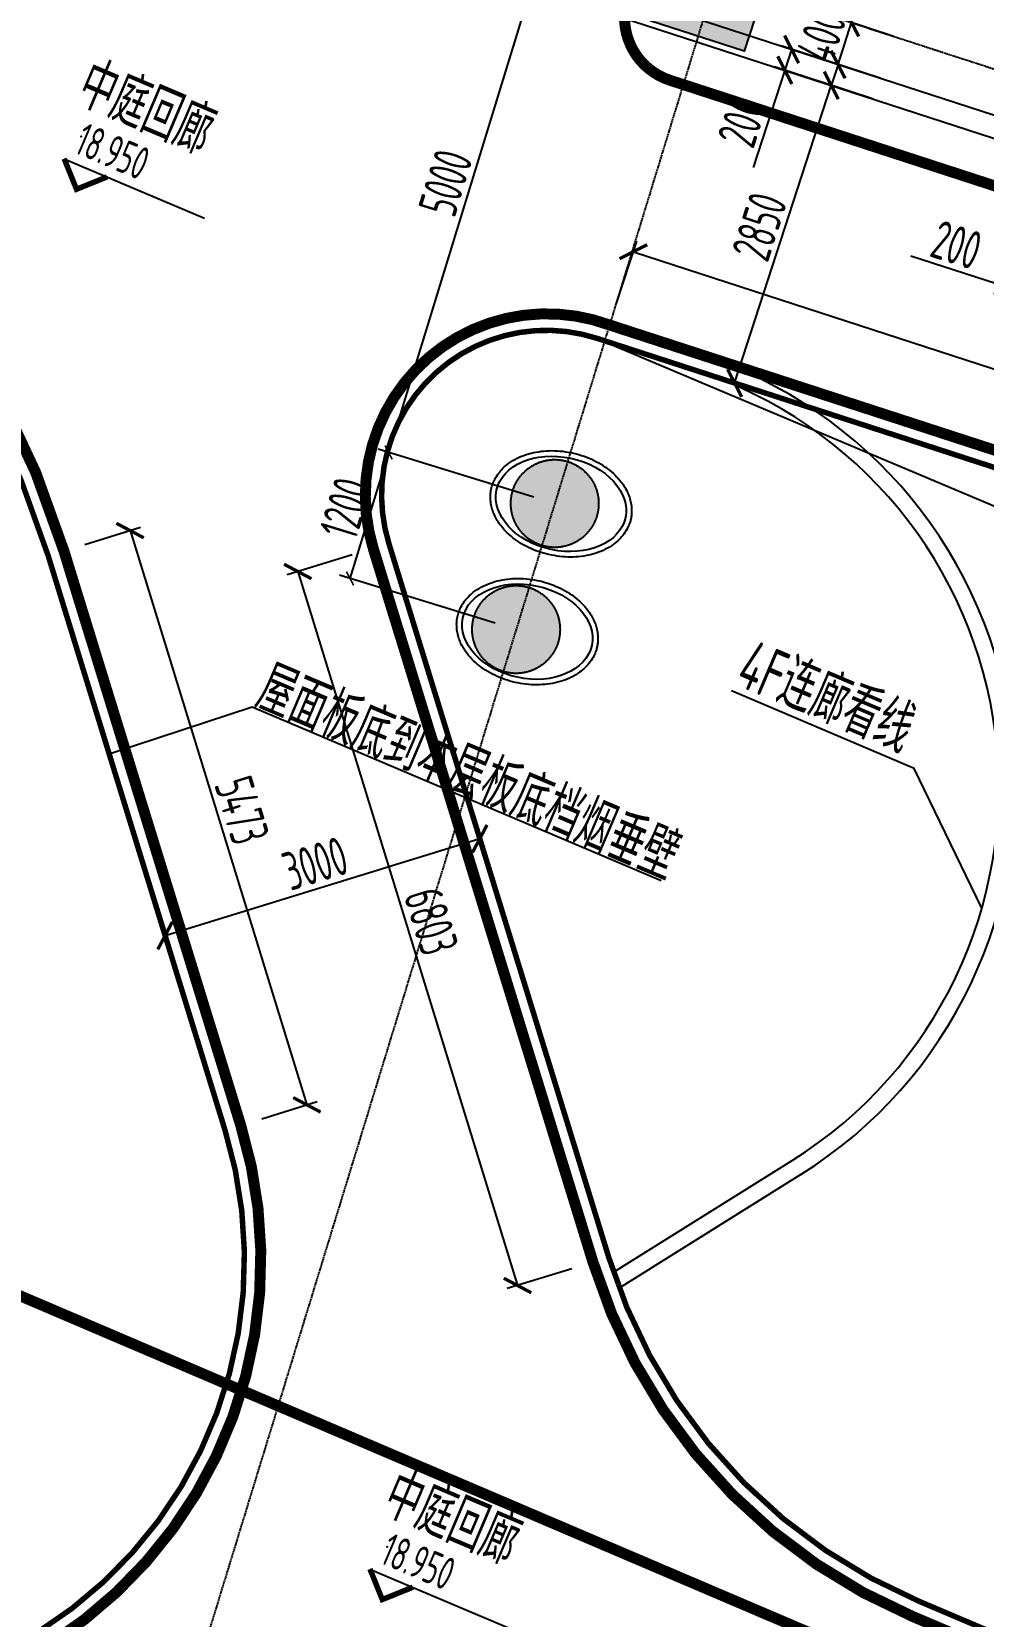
# Model space of a CAD drawing. Extents: x 11778731 to 12007717, y -6694179 to -6314888.
# Drawn here: x 11932228 to 11940898, y -6411741 to -6397310 of the extents above; entities that cross this region are included whole.
import ezdxf
from ezdxf.enums import TextEntityAlignment as Align
from ezdxf.xclip import XClip

# ---------------------------------------------------------------- set-up
doc = ezdxf.new("R2010")
doc.units = 0
doc.header["$LTSCALE"] = 10
doc.header["$MEASUREMENT"] = 0
doc.header["$XCLIPFRAME"] = 0
for name, pattern in [('A3-RG-axis-100$0$CENTER', [2, 1.25, -0.25, 0.25, -0.25]), ('A3-RI-5F$0$DASH', [0.35, 0.25, -0.1]), ('A3-RI-5F$0$DASHDOT', [1, 0.5, -0.25, 0, -0.25]), ('DASHED2', [0.375, 0.25, -0.125])]:
    doc.linetypes.add(name, pattern=pattern)
for name, color, linetype in [('A-CLOD', 200, 'Continuous'), ('A3-RB-5F-100$0$A-DIMS-100', 1, 'Continuous'), ('A3-RG-axis-100$0$A-DIMS-100', 1, 'Continuous'), ('A3-RG-axis-100$0$A-GRID', 1, 'A3-RG-axis-100$0$CENTER'), ('A3-RI-5F$0$0M-FIRE', 30, 'A3-RI-5F$0$DASHDOT'), ('A3-RI-5F$0$A-FLOR', 2, 'Continuous'), ('A3-RI-5F$0$A-FLOR-CURT', 55, 'Continuous'), ('A3-RI-5F$0$A-STRS-HRAL', 80, 'Continuous'), ('A3-RI-5F$0$A-SYMB-VOID', 35, 'Continuous'), ('A3-RI-5F$0$A-WALL', 7, 'Continuous'), ('A3-RI-5F$0$A-WALL-FINI', 95, 'Continuous'), ('A3-RS-1F$0$A-HATH-GRAY', 8, 'Continuous'), ('A3-RS-1F$0$A-WALL', 7, 'Continuous'), ('A3-SYMB-5F-100$0$A-SYMB', 4, 'Continuous'), ('A3-SYMB-5F-100$0$A-SYMB-AREA', 4, 'Continuous'), ('A3-SYMB-5F-100$0$A-SYMB-NAME', 4, 'Continuous'), ('A3-SYMB-5F-100$0$A-SYMB-NAME-E', 4, 'Continuous')]:
    doc.layers.add(name, color=color, linetype=linetype)
doc.styles.add('A3-RB-5F-100$0$XD2008', font='xd-hzs.shx', dxfattribs={"width": 0.7, "bigfont": 'xd-hztxt.shx'})
doc.styles.add('A3-RG-axis-100$0$XD2008', font='xd-hzs.shx', dxfattribs={"width": 0.7, "bigfont": 'xd-hztxt.shx'})
doc.styles.add('A3-SYMB-5F-100$0$ECADI', font='hzs.shx', dxfattribs={"width": 0.7, "bigfont": 'hztxt.shx'})
doc.styles.add('A3-SYMB-5F-100$0$XD2008', font='hzs.shx', dxfattribs={"width": 0.7, "bigfont": 'hztxt.shx'})
doc.dimstyles.new('A3-RB-5F-100$0$XD100$0', dxfattribs={"dimscale": 100, "dimtxt": 3.5, "dimasz": 2, "dimexe": 1, "dimexo": 2, "dimgap": 0.5, "dimtad": 1, "dimdec": 0, "dimdsep": 46, "dimtxsty": 'A3-RB-5F-100$0$XD2008', "dimblk1": 'A3-RB-5F-100$0$_ARCHTICK', "dimblk2": 'A3-RB-5F-100$0$_ARCHTICK', "dimsah": 1, "dimcen": 2.5, "dimclrt": 4, "dimaunit": 1, "dimadec": 0, "dimazin": 0, "dimtfac": 1, "dimtdec": 0, "dimtix": 1, "dimtmove": 0, "dimatfit": 3, "dimfxl": 0, "dimtolj": 1, "dimtzin": 0, "dimarcsym": 0})
doc.dimstyles.new('A3-RG-axis-100$0$XD100$0', dxfattribs={"dimscale": 100, "dimtxt": 3.5, "dimasz": 1, "dimexe": 1, "dimexo": 2, "dimgap": 0.5, "dimtad": 1, "dimdec": 0, "dimdsep": 46, "dimtxsty": 'A3-RG-axis-100$0$XD2008', "dimblk1": 'A3-RG-axis-100$0$_ARCHTICK', "dimblk2": 'A3-RG-axis-100$0$_ARCHTICK', "dimsah": 1, "dimcen": 2.5, "dimclrt": 4, "dimaunit": 1, "dimadec": 0, "dimazin": 0, "dimtfac": 1, "dimtdec": 0, "dimtix": 1, "dimtmove": 0, "dimatfit": 3, "dimfxl": 0, "dimtolj": 1, "dimtzin": 0, "dimarcsym": 0})

# ---------------------------------------------------------------- blocks, each defined once
blk = doc.blocks.new('A3-RI-5F')
at = {"layer": 'A3-RI-5F$0$0M-FIRE', "const_width": 100}
for points in [[(11933349, -6404727), (11932521, -6402038, 0.237374), (11927444, -6396750, 0.048077), (11919169, -6394531, 0.182825), (11913721, -6395461, 0.136484), (11909036, -6399829), (11910317, -6401207, 0.126492), (11909728, -6403135), (11909231, -6412665, 0.122395), (11910121, -6416246)], [(11967013, -6415253), (11967354, -6411246, 0.324925), (11965868, -6409201), (11937492, -6399981, 0.61964), (11935339, -6402015), (11936340, -6405264)], [(11933349, -6404727), (11934132, -6407269, -0.337673), (11932395, -6411991), (11920935, -6419152, -0.435269), (11910121, -6416246)], [(11967013, -6415253), (11966849, -6417128, -0.509606), (11961093, -6420588), (11944118, -6413382), (11940251, -6411741, -0.221258), (11937341, -6408514), (11936340, -6405264)]]:
    blk.add_lwpolyline(points, format="xyb", dxfattribs=at)
at = {"layer": 'A3-RI-5F$0$A-FLOR', "linetype": 'A3-RI-5F$0$DASH', "const_width": 50}
blk.add_lwpolyline([(11914013, -6395489, 0.142442), (11909142, -6399943), (11910425, -6401323, 0.117354), (11909874, -6403180), (11909391, -6412272, 0.606815), (11920855, -6419025), (11932286, -6411883, 0.340038), (11933989, -6407313), (11932378, -6402083)], format="xyb", dxfattribs=at)
blk.add_lwpolyline([(11935482, -6401971), (11937485, -6408472, 0.221145), (11940310, -6411603), (11961152, -6420450, 0.509626), (11966700, -6417115), (11967196, -6411420, 0.349186), (11965822, -6409344), (11937379, -6400103, 0.607532), (11935482, -6401971)], format="xyb", close=True, dxfattribs=at)
at = {"layer": 'A3-RI-5F$0$A-FLOR-CURT', "color": 11, "linetype": 'A3-RI-5F$0$DASH', "const_width": 50}
blk.add_lwpolyline([(11932378, -6402083, 0.232209), (11927545, -6396948, 0.047102), (11919481, -6394737, 0.184789), (11914005, -6395493)], format="xyb", dxfattribs=at)
at = {"layer": 'A3-RI-5F$0$A-STRS-HRAL'}
for p, q in [((11937492, -6399981), (11965868, -6409201)), ((11937379, -6400103), (11965822, -6409344)), ((11937341, -6408514), (11935338, -6402013)), ((11937485, -6408472), (11935482, -6401971)), ((11933989, -6407313), (11932378, -6402083)), ((11934132, -6407269), (11932521, -6402038)), ((11940310, -6411603), (11961152, -6420450)), ((11961135, -6420606), (11940251, -6411741))]:
    blk.add_line(p, q, dxfattribs=at)
at = {"layer": 'A3-RI-5F$0$A-STRS-HRAL', "color": 8}
for p, q in [((11937528, -6408607), (11939156, -6407589)), ((11939236, -6407716), (11937580, -6408751))]:
    blk.add_line(p, q, dxfattribs=at)
at = {"layer": 'A3-RI-5F$0$A-STRS-HRAL'}
for centre, radius, start, end in [((11924732, -6404438), 8150, 17.12, 69.2437), ((11924732, -6404438), 8000, 17.12, 69.2437), ((11936916, -6401529), 1650, 69.5789, 197.12), ((11936916, -6401529), 1500, 72, 197.12), ((11930166, -6408490), 4000, 302, 17.12), ((11930166, -6408490), 4150, 302, 17.12), ((11942263, -6407000), 5150, 197.12, 247), ((11942263, -6407000), 5000, 197.12, 247)]:
    blk.add_arc(centre, radius, start, end, dxfattribs=at)
at = {"layer": 'A3-RI-5F$0$A-STRS-HRAL', "color": 8}
for radius in [4150, 4000]:
    blk.add_arc((11937037, -6404197), radius, 302, 72, dxfattribs=at)
at = {"layer": 'A3-RI-5F$0$A-SYMB-VOID'}
blk.add_lwpolyline([(11937378, -6400103), (11964235, -6411426), (11964776, -6420196)], dxfattribs=at)
at = {"layer": 'A3-RI-5F$0$A-WALL'}
for p, q in [((11934565, -6396192), (11942364, -6398726)), ((11938146, -6397145), (11941570, -6398257))]:
    blk.add_line(p, q, dxfattribs=at)
at = {"layer": 'A3-RI-5F$0$A-WALL-FINI'}
for centre in [(11937050, -6401610), (11936743, -6402774)]:
    blk.add_ellipse(centre, major_axis=(587, -125), ratio=0.708333, dxfattribs=at)
for points in [[(11937686, -6401746), (11937689, -6401734), (11937691, -6401721), (11937694, -6401691), (11937694, -6401673), (11937693, -6401637), (11937691, -6401619), (11937684, -6401584), (11937679, -6401566), (11937667, -6401531), (11937660, -6401514), (11937644, -6401480), (11937634, -6401463), (11937613, -6401431), (11937602, -6401415), (11937571, -6401376), (11937550, -6401355), (11937505, -6401313), (11937481, -6401294), (11937429, -6401258), (11937402, -6401241), (11937345, -6401211), (11937315, -6401197), (11937253, -6401174), (11937221, -6401163), (11937157, -6401146), (11937124, -6401140), (11937058, -6401130), (11937025, -6401127), (11936959, -6401125), (11936927, -6401126), (11936862, -6401132), (11936831, -6401137), (11936769, -6401150), (11936740, -6401158), (11936683, -6401179), (11936656, -6401191), (11936605, -6401219), (11936581, -6401235), (11936541, -6401266), (11936525, -6401281), (11936495, -6401312), (11936482, -6401329), (11936458, -6401364), (11936448, -6401382), (11936432, -6401417), (11936426, -6401434), (11936416, -6401467), (11936412, -6401485), (11936408, -6401519), (11936407, -6401537), (11936407, -6401572), (11936409, -6401590), (11936415, -6401625), (11936419, -6401642), (11936429, -6401677), (11936436, -6401694), (11936451, -6401728), (11936460, -6401745), (11936479, -6401777), (11936490, -6401793), (11936520, -6401832), (11936539, -6401854), (11936583, -6401896), (11936606, -6401915), (11936656, -6401952), (11936683, -6401969), (11936739, -6402001), (11936769, -6402015), (11936829, -6402040), (11936861, -6402051), (11936924, -6402069), (11936957, -6402076), (11937022, -6402087), (11937055, -6402091), (11937121, -6402095), (11937154, -6402095), (11937218, -6402091), (11937250, -6402087), (11937312, -6402075), (11937342, -6402068), (11937399, -6402049), (11937427, -6402037), (11937479, -6402011), (11937504, -6401996), (11937545, -6401966), (11937563, -6401952), (11937595, -6401920), (11937610, -6401903), (11937636, -6401868), (11937647, -6401849), (11937664, -6401814), (11937671, -6401798), (11937680, -6401770), (11937684, -6401758), (11937686, -6401746)], [(11937379, -6402910), (11937381, -6402897), (11937383, -6402885), (11937386, -6402855), (11937387, -6402837), (11937385, -6402801), (11937383, -6402783), (11937376, -6402748), (11937372, -6402730), (11937360, -6402695), (11937353, -6402678), (11937336, -6402644), (11937327, -6402627), (11937306, -6402594), (11937294, -6402579), (11937263, -6402540), (11937243, -6402519), (11937198, -6402477), (11937174, -6402458), (11937122, -6402422), (11937095, -6402405), (11937037, -6402375), (11937007, -6402361), (11936946, -6402337), (11936914, -6402327), (11936850, -6402310), (11936817, -6402304), (11936751, -6402294), (11936718, -6402291), (11936652, -6402289), (11936619, -6402290), (11936555, -6402296), (11936523, -6402300), (11936462, -6402314), (11936432, -6402322), (11936376, -6402343), (11936348, -6402355), (11936297, -6402383), (11936273, -6402398), (11936234, -6402430), (11936218, -6402444), (11936188, -6402476), (11936174, -6402493), (11936150, -6402528), (11936140, -6402546), (11936124, -6402581), (11936118, -6402598), (11936108, -6402631), (11936105, -6402648), (11936100, -6402683), (11936099, -6402701), (11936100, -6402736), (11936101, -6402754), (11936107, -6402789), (11936111, -6402806), (11936122, -6402841), (11936128, -6402858), (11936143, -6402892), (11936152, -6402909), (11936172, -6402941), (11936183, -6402957), (11936212, -6402996), (11936232, -6403018), (11936275, -6403060), (11936299, -6403079), (11936349, -6403116), (11936376, -6403133), (11936432, -6403165), (11936461, -6403179), (11936522, -6403204), (11936553, -6403215), (11936617, -6403233), (11936649, -6403240), (11936715, -6403251), (11936748, -6403255), (11936814, -6403259), (11936846, -6403258), (11936911, -6403255), (11936942, -6403251), (11937004, -6403239), (11937034, -6403231), (11937092, -6403213), (11937120, -6403201), (11937172, -6403175), (11937196, -6403160), (11937238, -6403130), (11937255, -6403115), (11937288, -6403084), (11937302, -6403067), (11937328, -6403032), (11937340, -6403013), (11937357, -6402978), (11937364, -6402962), (11937373, -6402933), (11937376, -6402922), (11937379, -6402910)]]:
    blk.add_open_spline(points, degree=3, knots=[0, 0, 0, 0, 0.076523, 0.076523, 0.183626, 0.183626, 0.290729, 0.290729, 0.397831, 0.397831, 0.504934, 0.504934, 0.612037, 0.612037, 0.719139, 0.719139, 0.87668, 0.87668, 1.03422, 1.03422, 1.191761, 1.191761, 1.349301, 1.349301, 1.506841, 1.506841, 1.664382, 1.664382, 1.821922, 1.821922, 1.979462, 1.979462, 2.137003, 2.137003, 2.294543, 2.294543, 2.452083, 2.452083, 2.609624, 2.609624, 2.73537, 2.73537, 2.861116, 2.861116, 2.986863, 2.986863, 3.092591, 3.092591, 3.198319, 3.198319, 3.304047, 3.304047, 3.409776, 3.409776, 3.515504, 3.515504, 3.621232, 3.621232, 3.72696, 3.72696, 3.832689, 3.832689, 3.989552, 3.989552, 4.146415, 4.146415, 4.303278, 4.303278, 4.460141, 4.460141, 4.617004, 4.617004, 4.773867, 4.773867, 4.93073, 4.93073, 5.087593, 5.087593, 5.244456, 5.244456, 5.401319, 5.401319, 5.558182, 5.558182, 5.715045, 5.715045, 5.84446, 5.84446, 5.973874, 5.973874, 6.103289, 6.103289, 6.20947, 6.20947, 6.283185, 6.283185, 6.283185, 6.283185], dxfattribs=at)
blk = doc.blocks.new('A3-RG-axis-100$0$_ARCHTICK')
at = {"color": 0, "linetype": 'ByBlock', "const_width": 0.15}
blk.add_lwpolyline([(-0.5, -0.5), (0.5, 0.5)], dxfattribs=at)
blk = doc.blocks.new('*D271')
at = {"layer": 'A3-RG-axis-100$0$A-DIMS-100', "color": 0, "lineweight": -2}
for p, q in [((11935128, -6402290), (11935480, -6401143)), ((11936802, -6401548), (11935384, -6401113)), ((11936450, -6402696), (11935033, -6402261))]:
    blk.add_line(p, q, dxfattribs=at)
at = {"layer": 'Defpoints', "color": 0}
for p in [(11935480, -6401143), (11936993, -6401607), (11936641, -6402754)]:
    blk.add_point(p, dxfattribs=at)
at = {"layer": 'A3-RG-axis-100$0$A-DIMS-100', "color": 0, "lineweight": -2, "xscale": 100, "yscale": 100, "zscale": 100}
for p, rotation in [((11935480, -6401143), 72.94645626420272), ((11935128, -6402290), 252.9464562642027)]:
    blk.add_blockref('A3-RG-axis-100$0$_ARCHTICK', p, dxfattribs=dict(at, rotation=rotation))
at = {"layer": 'A3-RG-axis-100$0$A-DIMS-100', "color": 4, "insert": (11935089, -6401650), "char_height": 350, "attachment_point": 5, "rotation": 72.9465, "style": 'A3-RG-axis-100$0$XD2008'}
blk.add_mtext('\\A1;1200', dxfattribs=at)
blk = doc.blocks.new('*D272')
at = {"layer": 'A3-RG-axis-100$0$A-DIMS-100', "color": 0, "lineweight": -2}
for p, q in [((11935480, -6401143), (11936947, -6396362)), ((11938269, -6396767), (11936851, -6396333)), ((11936802, -6401548), (11935384, -6401113))]:
    blk.add_line(p, q, dxfattribs=at)
at = {"layer": 'Defpoints', "color": 0}
for p in [(11936947, -6396362), (11938460, -6396826), (11936993, -6401607)]:
    blk.add_point(p, dxfattribs=at)
at = {"layer": 'A3-RG-axis-100$0$A-DIMS-100', "color": 0, "lineweight": -2, "xscale": 100, "yscale": 100, "zscale": 100}
for p, rotation in [((11936947, -6396362), 72.94645626422133), ((11935480, -6401143), 252.9464562642213)]:
    blk.add_blockref('A3-RG-axis-100$0$_ARCHTICK', p, dxfattribs=dict(at, rotation=rotation))
at = {"layer": 'A3-RG-axis-100$0$A-DIMS-100', "color": 4, "insert": (11935998, -6398686), "char_height": 350, "attachment_point": 5, "rotation": 72.9465, "style": 'A3-RG-axis-100$0$XD2008'}
blk.add_mtext('\\A1;5000', dxfattribs=at)
blk = doc.blocks.new('A3-SYMB-5F-100$0$ECADI-TAG-HGHT（国标）')
at = {"layer": '', "color": 1}
blk.add_line((-2.12, 2.12), (11.77, 2.12), dxfattribs=at)
at = {"color": 1, "const_width": 0.5}
blk.add_lwpolyline([(-2.12, 2.12), (0, 0), (2.12, 2.12)], dxfattribs=at)
at = {"color": 1}
blk.add_point((-1.48, 4.6), dxfattribs=at)
at = {"style": 'A3-SYMB-5F-100$0$XD2008', "width": 0.7}
blk.add_attdef('FL', text='', height=3, dxfattribs=at).set_placement((-2.69, 2.97), align=Align.RIGHT)
for tag, p in [('F.F.L.', (2.28, 2.97)), ('T.O.S.', (2.28, -1.1))]:
    blk.add_attdef(tag, p, '', height=3, dxfattribs=at)
blk = doc.blocks.new('A3-SYMB-5F-100$0$ECADI-TAG-ROOM')
at = {"layer": 'A3-SYMB-5F-100$0$A-SYMB-AREA', "style": 'A3-SYMB-5F-100$0$ECADI', "width": 0.7}
blk.add_attdef('340M2', text='', height=2.5, dxfattribs=at).set_placement((7.17, -1.75), align=Align.MIDDLE_LEFT)
at = {"layer": 'A3-SYMB-5F-100$0$A-SYMB-NAME', "style": 'A3-SYMB-5F-100$0$ECADI', "width": 0.7}
blk.add_attdef('CHINESENAME', (-5.13, 0.09), '', height=4.5, dxfattribs=at)
at = {"layer": 'A3-SYMB-5F-100$0$A-SYMB-NAME-E', "style": 'A3-SYMB-5F-100$0$ECADI', "width": 0.7}
for tag, p in [('ENGLISHHIGH', (-5.13, 8.04)), ('ENGLISHLOW', (-5.13, 4.84))]:
    blk.add_attdef(tag, p, '', height=2.5, dxfattribs=at)
blk = doc.blocks.new('A3-SYMB-5F-100')
at = {"layer": 'A3-SYMB-5F-100$0$A-SYMB'}
for points in [[(11940884, -6405292), (11940266, -6404019), (11938602, -6403313)], [(11932952, -6403880), (11934236, -6403459), (11937963, -6405041)]]:
    blk.add_lwpolyline(points, dxfattribs=at)
ref = blk.add_blockref('A3-SYMB-5F-100$0$ECADI-TAG-ROOM', (11935349, -6399070), dxfattribs=dict(at, xscale=-99.99999999989046, yscale=100.0000000001164, rotation=337.0000000003391))
ref.add_attrib('CHINESENAME', '中庭回廊', (11932607, -6397965), dxfattribs={"height": 450, "rotation": 337, "style": 'A3-SYMB-5F-100$0$ECADI', "width": 0.7})
ref = blk.add_blockref('A3-SYMB-5F-100$0$ECADI-TAG-HGHT（国标）', (11932636, -6398745), dxfattribs=dict(at, xscale=99.99999999999999, yscale=99.99999999999999, zscale=99.99999999999997, rotation=337))
ref.add_attrib('F.F.L.', '18.950', (11932602, -6398408), dxfattribs={"layer": '0', "height": 300, "rotation": 337, "style": 'A3-SYMB-5F-100$0$XD2008', "width": 0.7})
ref = blk.add_blockref('A3-SYMB-5F-100$0$ECADI-TAG-ROOM', (11939090, -6403461), dxfattribs=dict(at, xscale=99.99999999989046, yscale=100.0000000001164, rotation=337))
ref.add_attrib('CHINESENAME', '4F连廊看线', (11938622, -6403253), dxfattribs={"height": 450, "rotation": 337, "style": 'A3-SYMB-5F-100$0$ECADI', "width": 0.7})
ref = blk.add_blockref('A3-SYMB-5F-100$0$ECADI-TAG-ROOM', (11936978, -6404564), dxfattribs=dict(at, xscale=-99.99999999989046, yscale=100.0000000001164, rotation=337.0000000003391))
ref.add_attrib('CHINESENAME', '屋面板底到本层板底档烟垂壁', (11934236, -6403459), dxfattribs={"height": 450, "rotation": 337, "style": 'A3-SYMB-5F-100$0$ECADI', "width": 0.7})
ref = blk.add_blockref('A3-SYMB-5F-100$0$ECADI-TAG-ROOM', (11938134, -6411914), dxfattribs=dict(at, xscale=-99.99999999989046, yscale=100.0000000001164, rotation=337.0000000003391))
ref.add_attrib('CHINESENAME', '中庭回廊', (11935393, -6410809), dxfattribs={"height": 450, "rotation": 337, "style": 'A3-SYMB-5F-100$0$ECADI', "width": 0.7})
ref = blk.add_blockref('A3-SYMB-5F-100$0$ECADI-TAG-HGHT（国标）', (11935422, -6411588), dxfattribs=dict(at, xscale=99.99999999999999, yscale=99.99999999999999, zscale=99.99999999999997, rotation=337))
ref.add_attrib('F.F.L.', '18.950', (11935387, -6411251), dxfattribs={"layer": '0', "height": 300, "rotation": 337, "style": 'A3-SYMB-5F-100$0$XD2008', "width": 0.7})
blk = doc.blocks.new('A3-RS-1F')
at = {"layer": 'A3-RS-1F$0$A-HATH-GRAY'}
blk.add_hatch(color=256, dxfattribs=at).paths.add_polyline_path([(11937862, -6397210), (11938202, -6396164), (11939058, -6396442), (11938718, -6397488)])
h = blk.add_hatch(color=256, dxfattribs=at)
edge = h.paths.add_edge_path()
edge.add_arc((11936993, -6401607), 400, 0, 360)
h = blk.add_hatch(color=256, dxfattribs=at)
edge = h.paths.add_edge_path()
edge.add_arc((11936641, -6402754), 400, 0, 360)
at = {"layer": 'A3-RS-1F$0$A-WALL'}
blk.add_lwpolyline([(11937862, -6397210), (11938202, -6396164), (11939058, -6396442), (11938718, -6397488)], close=True, dxfattribs=at)
for centre in [(11936993, -6401607), (11936641, -6402754)]:
    blk.add_circle(centre, 400, dxfattribs=at)
blk = doc.blocks.new('A3-RB-5F-100$0$_ARCHTICK')
at = {"color": 0, "linetype": 'ByBlock', "const_width": 0.15}
blk.add_lwpolyline([(-0.5, -0.5), (0.5, 0.5)], dxfattribs=at)
blk = doc.blocks.new('*D970')
at = {"layer": 'A3-RB-5F-100$0$A-DIMS-100', "color": 0, "lineweight": -2}
for p, q in [((11938632, -6400510), (11939512, -6397799)), ((11939896, -6397924), (11939417, -6397768)), ((11939015, -6400634), (11938537, -6400479))]:
    blk.add_line(p, q, dxfattribs=at)
at = {"layer": 'Defpoints', "color": 0}
for p in [(11939512, -6397799), (11940086, -6397985), (11939206, -6400696)]:
    blk.add_point(p, dxfattribs=at)
at = {"layer": 'A3-RB-5F-100$0$A-DIMS-100', "color": 0, "lineweight": -2, "xscale": 200, "yscale": 200, "zscale": 200}
for p, rotation in [((11939512, -6397799), 71.99999999984313), ((11938632, -6400510), 251.9999999998431)]:
    blk.add_blockref('A3-RB-5F-100$0$_ARCHTICK', p, dxfattribs=dict(at, rotation=rotation))
at = {"layer": 'A3-RB-5F-100$0$A-DIMS-100', "color": 4, "insert": (11938858, -6399085), "char_height": 350, "attachment_point": 5, "rotation": 72, "style": 'A3-RB-5F-100$0$XD2008'}
blk.add_mtext('\\A1;2850', dxfattribs=at)
blk = doc.blocks.new('*D971')
at = {"layer": 'A3-RB-5F-100$0$A-DIMS-100', "color": 0, "lineweight": -2}
for p, q in [((11939698, -6397228), (11939760, -6397038)), ((11939574, -6397609), (11939698, -6397228)), ((11940082, -6397353), (11939603, -6397197)), ((11939958, -6397733), (11939479, -6397578)), ((11939574, -6397609), (11939512, -6397799))]:
    blk.add_line(p, q, dxfattribs=at)
at = {"layer": 'Defpoints', "color": 0}
for p in [(11939698, -6397228), (11940272, -6397415), (11940148, -6397795)]:
    blk.add_point(p, dxfattribs=at)
at = {"layer": 'A3-RB-5F-100$0$A-DIMS-100', "color": 0, "lineweight": -2, "xscale": 200, "yscale": 200, "zscale": 200}
for p, rotation in [((11939698, -6397228), 251.9999999999222), ((11939574, -6397609), 71.99999999992221)]:
    blk.add_blockref('A3-RB-5F-100$0$_ARCHTICK', p, dxfattribs=dict(at, rotation=rotation))
at = {"layer": 'A3-RB-5F-100$0$A-DIMS-100', "color": 4, "insert": (11939422, -6397349), "char_height": 350, "attachment_point": 5, "rotation": 72, "style": 'A3-RB-5F-100$0$XD2008'}
blk.add_mtext('\\A1;400', dxfattribs=at)
blk = doc.blocks.new('*D974')
at = {"layer": 'A3-RB-5F-100$0$A-DIMS-100', "color": 0, "lineweight": -2}
for p, q in [((11939958, -6397733), (11939056, -6397440)), ((11939151, -6397471), (11939089, -6397661)), ((11939089, -6397661), (11938802, -6398546)), ((11939896, -6397924), (11938994, -6397631))]:
    blk.add_line(p, q, dxfattribs=at)
at = {"layer": 'Defpoints', "color": 0}
for p in [(11939151, -6397471), (11940148, -6397795), (11940086, -6397985)]:
    blk.add_point(p, dxfattribs=at)
at = {"layer": 'A3-RB-5F-100$0$A-DIMS-100', "color": 0, "lineweight": -2, "xscale": 200, "yscale": 200, "zscale": 200}
for p, rotation in [((11939151, -6397471), 71.99999999987462), ((11939089, -6397661), 251.9999999998746)]:
    blk.add_blockref('A3-RB-5F-100$0$_ARCHTICK', p, dxfattribs=dict(at, rotation=rotation))
at = {"layer": 'A3-RB-5F-100$0$A-DIMS-100', "color": 4, "insert": (11938701, -6398129), "char_height": 350, "attachment_point": 5, "rotation": 72, "style": 'A3-RB-5F-100$0$XD2008'}
blk.add_mtext('\\A1;200', dxfattribs=at)
blk = doc.blocks.new('*D977')
at = {"layer": 'A3-RB-5F-100$0$A-DIMS-100', "color": 0, "lineweight": -2}
for p, q in [((11936393, -6404927), (11936281, -6404563)), ((11933443, -6405542), (11936310, -6404659)), ((11933526, -6405810), (11933414, -6405446))]:
    blk.add_line(p, q, dxfattribs=at)
at = {"layer": 'Defpoints', "color": 0}
for p in [(11936310, -6404659), (11936452, -6405118), (11933585, -6406001)]:
    blk.add_point(p, dxfattribs=at)
at = {"layer": 'A3-RB-5F-100$0$A-DIMS-100', "color": 0, "lineweight": -2, "xscale": 200, "yscale": 200, "zscale": 200}
for p, rotation in [((11936310, -6404659), 17.12004151226105), ((11933443, -6405542), 197.1200415122611)]:
    blk.add_blockref('A3-RB-5F-100$0$_ARCHTICK', p, dxfattribs=dict(at, rotation=rotation))
at = {"layer": 'A3-RB-5F-100$0$A-DIMS-100', "color": 4, "insert": (11934810, -6404885), "char_height": 350, "attachment_point": 5, "rotation": 17.12, "style": 'A3-RB-5F-100$0$XD2008'}
blk.add_mtext('\\A1;3000', dxfattribs=at)
blk = doc.blocks.new('*D1076')
at = {"layer": 'A3-RB-5F-100$0$A-DIMS-100', "color": 0, "lineweight": -2}
for p, q in [((11938632, -6400510), (11939512, -6397799)), ((11939896, -6397924), (11939417, -6397768)), ((11939015, -6400634), (11938537, -6400479))]:
    blk.add_line(p, q, dxfattribs=at)
at = {"layer": 'Defpoints', "color": 0}
for p in [(11939512, -6397799), (11940086, -6397985), (11939206, -6400696)]:
    blk.add_point(p, dxfattribs=at)
at = {"layer": 'A3-RB-5F-100$0$A-DIMS-100', "color": 0, "lineweight": -2, "xscale": 200, "yscale": 200, "zscale": 200}
for p, rotation in [((11939512, -6397799), 71.99999999984313), ((11938632, -6400510), 251.9999999998431)]:
    blk.add_blockref('A3-RB-5F-100$0$_ARCHTICK', p, dxfattribs=dict(at, rotation=rotation))
at = {"layer": 'A3-RB-5F-100$0$A-DIMS-100', "color": 4, "insert": (11938858, -6399085), "char_height": 350, "attachment_point": 5, "rotation": 72, "style": 'A3-RB-5F-100$0$XD2008'}
blk.add_mtext('\\A1;2850', dxfattribs=at)
blk = doc.blocks.new('*D1077')
at = {"layer": 'A3-RB-5F-100$0$A-DIMS-100', "color": 0, "lineweight": -2}
for p, q in [((11939698, -6397228), (11939760, -6397038)), ((11939574, -6397609), (11939698, -6397228)), ((11940082, -6397353), (11939603, -6397197)), ((11939958, -6397733), (11939479, -6397578)), ((11939574, -6397609), (11939512, -6397799))]:
    blk.add_line(p, q, dxfattribs=at)
at = {"layer": 'Defpoints', "color": 0}
for p in [(11939698, -6397228), (11940272, -6397415), (11940148, -6397795)]:
    blk.add_point(p, dxfattribs=at)
at = {"layer": 'A3-RB-5F-100$0$A-DIMS-100', "color": 0, "lineweight": -2, "xscale": 200, "yscale": 200, "zscale": 200}
for p, rotation in [((11939698, -6397228), 251.9999999999222), ((11939574, -6397609), 71.99999999992221)]:
    blk.add_blockref('A3-RB-5F-100$0$_ARCHTICK', p, dxfattribs=dict(at, rotation=rotation))
at = {"layer": 'A3-RB-5F-100$0$A-DIMS-100', "color": 4, "insert": (11939422, -6397349), "char_height": 350, "attachment_point": 5, "rotation": 72, "style": 'A3-RB-5F-100$0$XD2008'}
blk.add_mtext('\\A1;400', dxfattribs=at)
blk = doc.blocks.new('*D1078')
at = {"layer": 'A3-RB-5F-100$0$A-DIMS-100', "color": 0, "lineweight": -2}
for p, q in [((11939958, -6397733), (11939056, -6397440)), ((11939151, -6397471), (11939089, -6397661)), ((11939089, -6397661), (11938802, -6398546)), ((11939896, -6397924), (11938994, -6397631))]:
    blk.add_line(p, q, dxfattribs=at)
at = {"layer": 'Defpoints', "color": 0}
for p in [(11939151, -6397471), (11940148, -6397795), (11940086, -6397985)]:
    blk.add_point(p, dxfattribs=at)
at = {"layer": 'A3-RB-5F-100$0$A-DIMS-100', "color": 0, "lineweight": -2, "xscale": 200, "yscale": 200, "zscale": 200}
for p, rotation in [((11939151, -6397471), 71.99999999987462), ((11939089, -6397661), 251.9999999998746)]:
    blk.add_blockref('A3-RB-5F-100$0$_ARCHTICK', p, dxfattribs=dict(at, rotation=rotation))
at = {"layer": 'A3-RB-5F-100$0$A-DIMS-100', "color": 4, "insert": (11938701, -6398129), "char_height": 350, "attachment_point": 5, "rotation": 72, "style": 'A3-RB-5F-100$0$XD2008'}
blk.add_mtext('\\A1;200', dxfattribs=at)
blk = doc.blocks.new('*D1081')
at = {"layer": 'A3-RB-5F-100$0$A-DIMS-100', "color": 0, "lineweight": -2}
for p, q in [((11938632, -6400510), (11939512, -6397799)), ((11939896, -6397924), (11939417, -6397768)), ((11939015, -6400634), (11938537, -6400479))]:
    blk.add_line(p, q, dxfattribs=at)
at = {"layer": 'Defpoints', "color": 0}
for p in [(11939512, -6397799), (11940086, -6397985), (11939206, -6400696)]:
    blk.add_point(p, dxfattribs=at)
at = {"layer": 'A3-RB-5F-100$0$A-DIMS-100', "color": 0, "lineweight": -2, "xscale": 200, "yscale": 200, "zscale": 200}
for p, rotation in [((11939512, -6397799), 71.99999999984313), ((11938632, -6400510), 251.9999999998431)]:
    blk.add_blockref('A3-RB-5F-100$0$_ARCHTICK', p, dxfattribs=dict(at, rotation=rotation))
at = {"layer": 'A3-RB-5F-100$0$A-DIMS-100', "color": 4, "insert": (11938858, -6399085), "char_height": 350, "attachment_point": 5, "rotation": 72, "style": 'A3-RB-5F-100$0$XD2008'}
blk.add_mtext('\\A1;2850', dxfattribs=at)
blk = doc.blocks.new('*D1082')
at = {"layer": 'A3-RB-5F-100$0$A-DIMS-100', "color": 0, "lineweight": -2}
for p, q in [((11939698, -6397228), (11939760, -6397038)), ((11939574, -6397609), (11939698, -6397228)), ((11940082, -6397353), (11939603, -6397197)), ((11939958, -6397733), (11939479, -6397578)), ((11939574, -6397609), (11939512, -6397799))]:
    blk.add_line(p, q, dxfattribs=at)
at = {"layer": 'Defpoints', "color": 0}
for p in [(11939698, -6397228), (11940272, -6397415), (11940148, -6397795)]:
    blk.add_point(p, dxfattribs=at)
at = {"layer": 'A3-RB-5F-100$0$A-DIMS-100', "color": 0, "lineweight": -2, "xscale": 200, "yscale": 200, "zscale": 200}
for p, rotation in [((11939698, -6397228), 251.9999999999222), ((11939574, -6397609), 71.99999999992221)]:
    blk.add_blockref('A3-RB-5F-100$0$_ARCHTICK', p, dxfattribs=dict(at, rotation=rotation))
at = {"layer": 'A3-RB-5F-100$0$A-DIMS-100', "color": 4, "insert": (11939422, -6397349), "char_height": 350, "attachment_point": 5, "rotation": 72, "style": 'A3-RB-5F-100$0$XD2008'}
blk.add_mtext('\\A1;400', dxfattribs=at)
blk = doc.blocks.new('*D1083')
at = {"layer": 'A3-RB-5F-100$0$A-DIMS-100', "color": 0, "lineweight": -2}
for p, q in [((11939958, -6397733), (11939056, -6397440)), ((11939151, -6397471), (11939089, -6397661)), ((11939089, -6397661), (11938802, -6398546)), ((11939896, -6397924), (11938994, -6397631))]:
    blk.add_line(p, q, dxfattribs=at)
at = {"layer": 'Defpoints', "color": 0}
for p in [(11939151, -6397471), (11940148, -6397795), (11940086, -6397985)]:
    blk.add_point(p, dxfattribs=at)
at = {"layer": 'A3-RB-5F-100$0$A-DIMS-100', "color": 0, "lineweight": -2, "xscale": 200, "yscale": 200, "zscale": 200}
for p, rotation in [((11939151, -6397471), 71.99999999987462), ((11939089, -6397661), 251.9999999998746)]:
    blk.add_blockref('A3-RB-5F-100$0$_ARCHTICK', p, dxfattribs=dict(at, rotation=rotation))
at = {"layer": 'A3-RB-5F-100$0$A-DIMS-100', "color": 4, "insert": (11938701, -6398129), "char_height": 350, "attachment_point": 5, "rotation": 72, "style": 'A3-RB-5F-100$0$XD2008'}
blk.add_mtext('\\A1;200', dxfattribs=at)
blk = doc.blocks.new('*D868')
at = {"layer": 'A3-RB-5F-100$0$A-DIMS-100', "color": 0, "lineweight": -2}
for p, q in [((11941314, -6399045), (11941090, -6399736)), ((11941504, -6399107), (11941280, -6399797)), ((11941120, -6399640), (11940236, -6399353)), ((11941311, -6399702), (11941120, -6399640))]:
    blk.add_line(p, q, dxfattribs=at)
at = {"layer": 'Defpoints', "color": 0}
for p in [(11941376, -6398855), (11941566, -6398917), (11941311, -6399702)]:
    blk.add_point(p, dxfattribs=at)
at = {"layer": 'A3-RB-5F-100$0$A-DIMS-100', "color": 0, "lineweight": -2, "xscale": 200, "yscale": 200, "zscale": 200}
for p, rotation in [((11941120, -6399640), 161.9999999998682), ((11941311, -6399702), 341.9999999998682)]:
    blk.add_blockref('A3-RB-5F-100$0$_ARCHTICK', p, dxfattribs=dict(at, rotation=rotation))
at = {"layer": 'A3-RB-5F-100$0$A-DIMS-100', "color": 4, "insert": (11940653, -6399252), "char_height": 350, "attachment_point": 5, "rotation": 342, "style": 'A3-RB-5F-100$0$XD2008'}
blk.add_mtext('\\A1;200', dxfattribs=at)
blk = doc.blocks.new('*D584')
at = {"layer": 'A3-RB-5F-100$0$A-DIMS-100', "color": 0, "lineweight": -2}
for p, q in [((11932712, -6401980), (11933219, -6401823)), ((11933124, -6401853), (11934735, -6407083)), ((11934323, -6407210), (11934830, -6407054))]:
    blk.add_line(p, q, dxfattribs=at)
at = {"layer": 'Defpoints', "color": 0}
for p in [(11932521, -6402038), (11934735, -6407083), (11934132, -6407269)]:
    blk.add_point(p, dxfattribs=at)
at = {"layer": 'A3-RB-5F-100$0$A-DIMS-100', "color": 0, "lineweight": -2, "xscale": 200, "yscale": 200, "zscale": 200}
for p, rotation in [((11933124, -6401853), 107.1200415122545), ((11934735, -6407083), 287.1200415122545)]:
    blk.add_blockref('A3-RB-5F-100$0$_ARCHTICK', p, dxfattribs=dict(at, rotation=rotation))
at = {"layer": 'A3-RB-5F-100$0$A-DIMS-100', "color": 4, "insert": (11934144, -6404402), "char_height": 350, "attachment_point": 5, "rotation": 287.12, "style": 'A3-RB-5F-100$0$XD2008'}
blk.add_mtext('\\A1;5473', dxfattribs=at)
blk = doc.blocks.new('*D585')
at = {"layer": 'A3-RB-5F-100$0$A-DIMS-100', "color": 0, "lineweight": -2}
for p, q in [((11935148, -6402074), (11934556, -6402256)), ((11934652, -6402226), (11936654, -6408728)), ((11937150, -6408575), (11936559, -6408757))]:
    blk.add_line(p, q, dxfattribs=at)
at = {"layer": 'Defpoints', "color": 0}
for p in [(11935339, -6402015), (11937341, -6408516), (11936654, -6408728)]:
    blk.add_point(p, dxfattribs=at)
at = {"layer": 'A3-RB-5F-100$0$A-DIMS-100', "color": 0, "lineweight": -2, "xscale": 200, "yscale": 200, "zscale": 200}
for p, rotation in [((11934652, -6402226), 107.1200415122639), ((11936654, -6408728), 287.1200415122639)]:
    blk.add_blockref('A3-RB-5F-100$0$_ARCHTICK', p, dxfattribs=dict(at, rotation=rotation))
at = {"layer": 'A3-RB-5F-100$0$A-DIMS-100', "color": 4, "insert": (11935868, -6405411), "char_height": 350, "attachment_point": 5, "rotation": 287.12, "style": 'A3-RB-5F-100$0$XD2008'}
blk.add_mtext('\\A1;6803', dxfattribs=at)
blk = doc.blocks.new('*D586')
at = {"layer": 'A3-RB-5F-100$0$A-DIMS-100', "color": 0, "lineweight": -2}
for p, q in [((11937553, -6399793), (11937740, -6399219)), ((11937709, -6399314), (11966085, -6408533)), ((11965930, -6409011), (11966116, -6408438))]:
    blk.add_line(p, q, dxfattribs=at)
at = {"layer": 'Defpoints', "color": 0}
for p in [(11937491, -6399983), (11966085, -6408533), (11965868, -6409201)]:
    blk.add_point(p, dxfattribs=at)
at = {"layer": 'A3-RB-5F-100$0$A-DIMS-100', "color": 0, "lineweight": -2, "xscale": 200, "yscale": 200, "zscale": 200}
for p, rotation in [((11937709, -6399314), 162.0028284172369), ((11966085, -6408533), 342.002828417237)]:
    blk.add_blockref('A3-RB-5F-100$0$_ARCHTICK', p, dxfattribs=dict(at, rotation=rotation))
at = {"layer": 'A3-RB-5F-100$0$A-DIMS-100', "color": 4, "insert": (11953678, -6404266), "char_height": 350, "attachment_point": 5, "rotation": 342.0028, "style": 'A3-RB-5F-100$0$XD2008'}
blk.add_mtext('\\A1;29837', dxfattribs=at)
blk = doc.blocks.new('*D596')
at = {"layer": 'A3-RB-5F-100$0$A-DIMS-100', "color": 0, "lineweight": -2}
for p, q in [((11940173, -6411925), (11939879, -6412616)), ((11939918, -6412524), (11960761, -6421371)), ((11961015, -6420772), (11960722, -6421463))]:
    blk.add_line(p, q, dxfattribs=at)
at = {"layer": 'Defpoints', "color": 0}
for p in [(11940251, -6411741), (11961093, -6420588), (11960761, -6421371)]:
    blk.add_point(p, dxfattribs=at)
at = {"layer": 'A3-RB-5F-100$0$A-DIMS-100', "color": 0, "lineweight": -2, "xscale": 200, "yscale": 200, "zscale": 200}
for p, rotation in [((11939918, -6412524), 156.9999999998932), ((11960761, -6421371), 336.9999999998932)]:
    blk.add_blockref('A3-RB-5F-100$0$_ARCHTICK', p, dxfattribs=dict(at, rotation=rotation))
at = {"layer": 'A3-RB-5F-100$0$A-DIMS-100', "color": 4, "insert": (11950427, -6416741), "char_height": 350, "attachment_point": 5, "rotation": 337, "style": 'A3-RB-5F-100$0$XD2008'}
blk.add_mtext('\\A1;22642', dxfattribs=at)
blk = doc.blocks.new('A3-RG-axis-100')
at = {"layer": 'A3-RG-axis-100$0$A-GRID'}
for p, q in [((11907916.9, -6386902.1), (12002104.9, -6417505.7)), ((11938459.9, -6396826.1), (11933644.8, -6412521.6))]:
    blk.add_line(p, q, dxfattribs=at)
at = {"layer": 'A3-RG-axis-100$0$A-DIMS-100'}
for p1, p2, text, picture, middle in [((11936993.2, -6401606.9), (11938459.8, -6396826.1), '5000', '*D272', (11935998.2, -6398686.4)), ((11936641.3, -6402754.3), (11936993.2, -6401606.9), '1200', '*D271', (11935089, -6401650.5))]:
    dim = blk.add_aligned_dim(p1=p1, p2=p2, distance=1582.7, text=text, dimstyle='A3-RG-axis-100$0$XD100$0', override={"dimasz": 1}, dxfattribs=at)
    dim.commit()
    dim.dimension.update_dxf_attribs({"geometry": picture, "text_midpoint": middle})
blk = doc.blocks.new('A3-RB-5F-100')
at = {"layer": 'A3-RB-5F-100$0$A-DIMS-100'}
for p1, p2, distance, picture, middle in [((11940148.1, -6397795.3), (11940271.7, -6397414.9), 603.5, '*D971', (11939422, -6397349.1)), ((11940148.1, -6397795.3), (11940271.7, -6397414.9), 603.5, '*D1077', (11939422, -6397349.1)), ((11940148.1, -6397795.3), (11940271.7, -6397414.9), 603.5, '*D1082', (11939422, -6397349.1)), ((11939205.6, -6400696), (11940086.3, -6397985.5), 603.5, '*D970', (11938858.1, -6399084.7)), ((11939205.6, -6400696), (11940086.3, -6397985.5), 603.5, '*D1076', (11938858.1, -6399084.7)), ((11939205.6, -6400696), (11940086.3, -6397985.5), 603.5, '*D1081', (11938858.1, -6399084.7)), ((11932520.9, -6402038.4), (11934132, -6407268.7), 630.8, '*D584', (11934144.3, -6404401.6)), ((11935338.9, -6402014.9), (11937341.4, -6408516.1), -718.8, '*D585', (11935868.2, -6405410.9)), ((11940250.9, -6411740.7), (11961093.4, -6420587.8), -851.3, '*D596', (11950427.4, -6416740.8))]:
    dim = blk.add_aligned_dim(p1=p1, p2=p2, distance=distance, dimstyle='A3-RB-5F-100$0$XD100$0', dxfattribs=at)
    dim.commit()
    dim.dimension.update_dxf_attribs({"geometry": picture, "text_midpoint": middle})
for base, p1, p2, angle, picture, middle in [((11939151, -6397471.3), (11940086.3, -6397985.5), (11940148.1, -6397795.3), 72, '*D974', (11938914.6, -6398198.8)), ((11939151, -6397471.3), (11940086.3, -6397985.5), (11940148.1, -6397795.3), 72, '*D1078', (11938914.6, -6398198.8)), ((11939151, -6397471.3), (11940086.3, -6397985.5), (11940148.1, -6397795.3), 72, '*D1083', (11938914.6, -6398198.8)), ((11941310.6, -6399702.3), (11941375.6, -6398855.3), (11941565.8, -6398917.1), 342, '*D868', (11940583.1, -6399465.9)), ((11966085.3, -6408532.9), (11937491.5, -6399982.9), (11965868.2, -6409201.5), 342.00283, '*D586', (11953608.2, -6404479.5))]:
    dim = blk.add_linear_dim(base=base, p1=p1, p2=p2, angle=angle, dimstyle='A3-RB-5F-100$0$XD100$0', dxfattribs=at)
    dim.commit()
    dim.dimension.update_dxf_attribs({"geometry": picture, "text_midpoint": middle, "dimtype": 129})
dim = blk.add_aligned_dim(p1=(11933584.6, -6406001.1), p2=(11936451.6, -6405118), distance=480.5, text='3000', dimstyle='A3-RB-5F-100$0$XD100$0', dxfattribs=at)
dim.commit()
dim.dimension.update_dxf_attribs({"geometry": '*D977', "text_midpoint": (11934810.4, -6404885.3)})

msp = doc.modelspace()

# ---------------------------------------------------------------- linework, layer by layer
at = {"layer": 'A-CLOD', "linetype": 'DASHED2', "const_width": 100}
for points in [[(11941390, -6387453), (11945318, -6388729, -0.414214), (11945703, -6389485), (11942727, -6398644, -0.414214), (11941971, -6399030), (11938044, -6397753, -0.414214), (11937658, -6396997), (11940634, -6387838, -0.414214)], [(11925732, -6406096), (11943019, -6413471, -0.413788), (11943336, -6414257), (11935490, -6432741, -0.414214), (11934703, -6433059), (11917500, -6425756, -0.414214), (11917183, -6424970), (11924945, -6406413, -0.414639)]]:
    msp.add_lwpolyline(points, format="xyb", close=True, dxfattribs=at)

# ---------------------------------------------------------------- block references
for name in ['A3-RI-5F', 'A3-RB-5F-100', 'A3-RG-axis-100', 'A3-SYMB-5F-100']:
    msp.add_blockref(name, (0, 0))
ref = msp.add_blockref('A3-RS-1F', (0, 0))
XClip(ref).set_block_clipping_path([(11889357.2540208902, -6419160.0659107883), (11910185.3192560691, -6426457.2118252832), (11927068.6119189896, -6433453.578039011), (11979134.5699833296, -6452657.9184868541), (12009188.7333128508, -6389730.3223040896), (11892617.6820170097, -6360484.8154213969), (11881387.5678784791, -6407421.677106794)])

doc.saveas('drawing.dxf')
